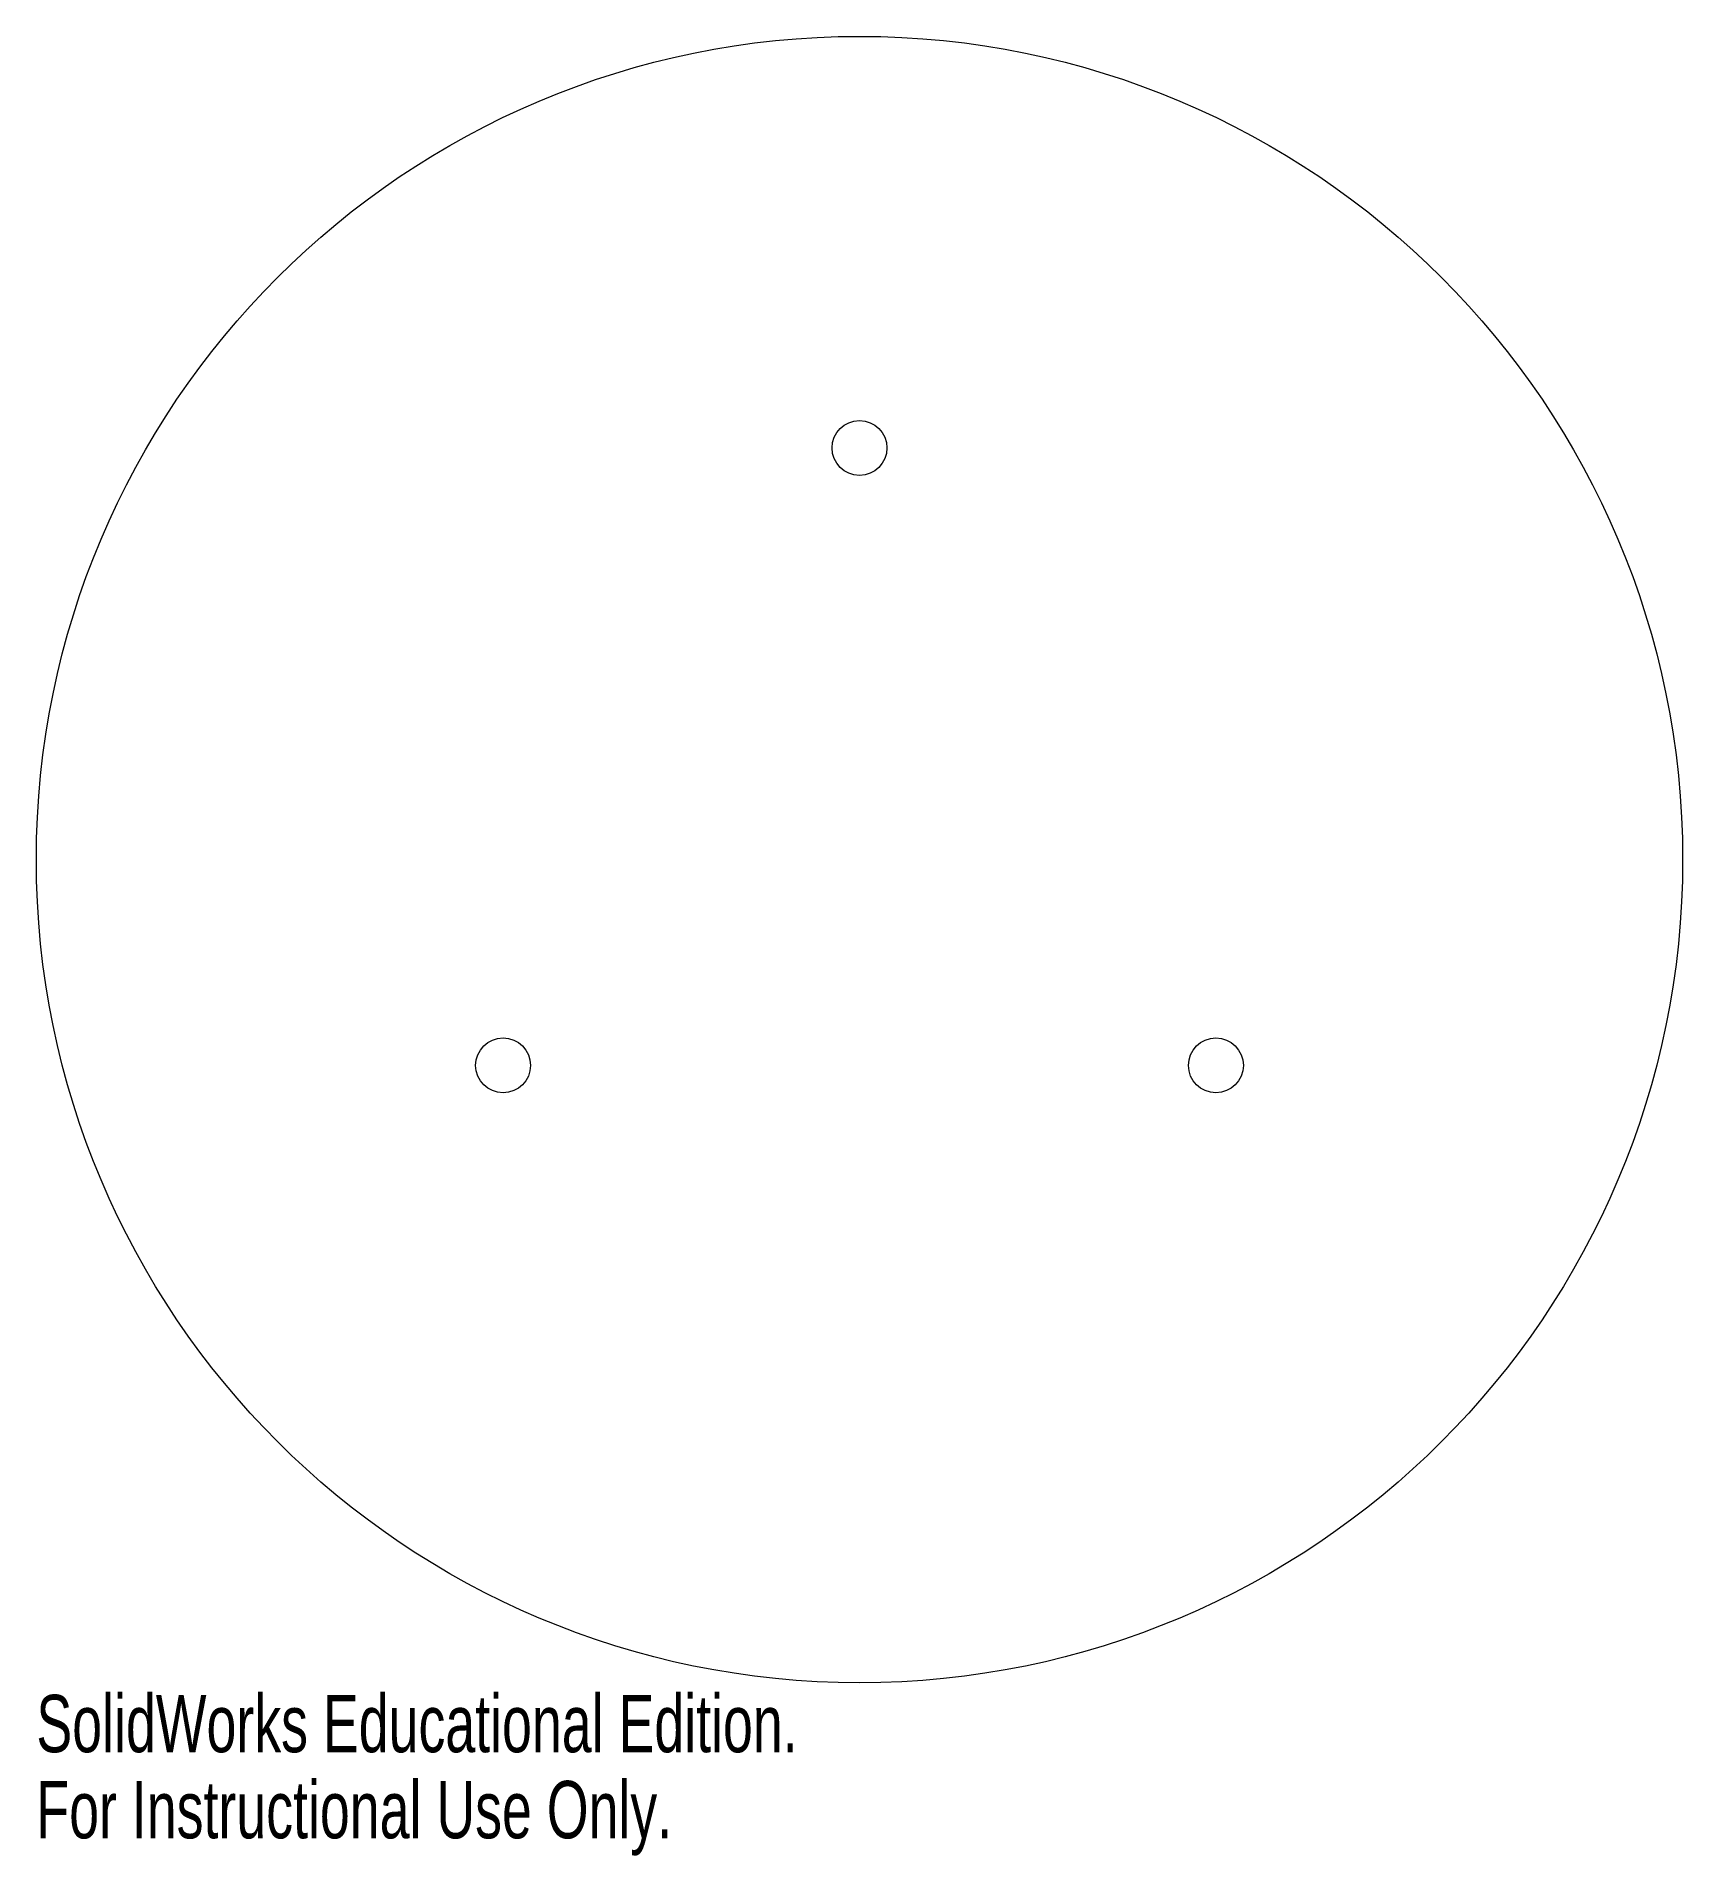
# Model space of a CAD drawing. Header units: inches. Extents: x -2.73 to 2.73, y -3.3 to 2.73.
import ezdxf

# ---------------------------------------------------------------- set-up
doc = ezdxf.new("R2010")
doc.units = ezdxf.units.IN
doc.header["$MEASUREMENT"] = 0
doc.styles.add('SLDTEXTSTYLE0', font='TXT', dxfattribs={"width": 0.7})

msp = doc.modelspace()

# ---------------------------------------------------------------- linework, layer by layer
at = {"color": 7, "linetype": 'Continuous', "lineweight": 15}
for centre, radius in [((0, 0), 2.73), ((0, 1.365), 0.091), ((-1.1821, -0.6825), 0.091), ((1.1821, -0.6825), 0.091)]:
    msp.add_circle(centre, radius, dxfattribs=at)

# ---------------------------------------------------------------- texts
at = {"color": 7, "linetype": 'Continuous', "char_height": 0.1903, "attachment_point": 1, "style": 'SLDTEXTSTYLE0'}
for s, insert in [('SolidWorks Educational Edition.', (-2.73, -2.7701)), ('For Instructional Use Only.', (-2.73, -3.0556))]:
    msp.add_mtext(s, dxfattribs=dict(at, insert=insert))

doc.saveas('drawing.dxf')
